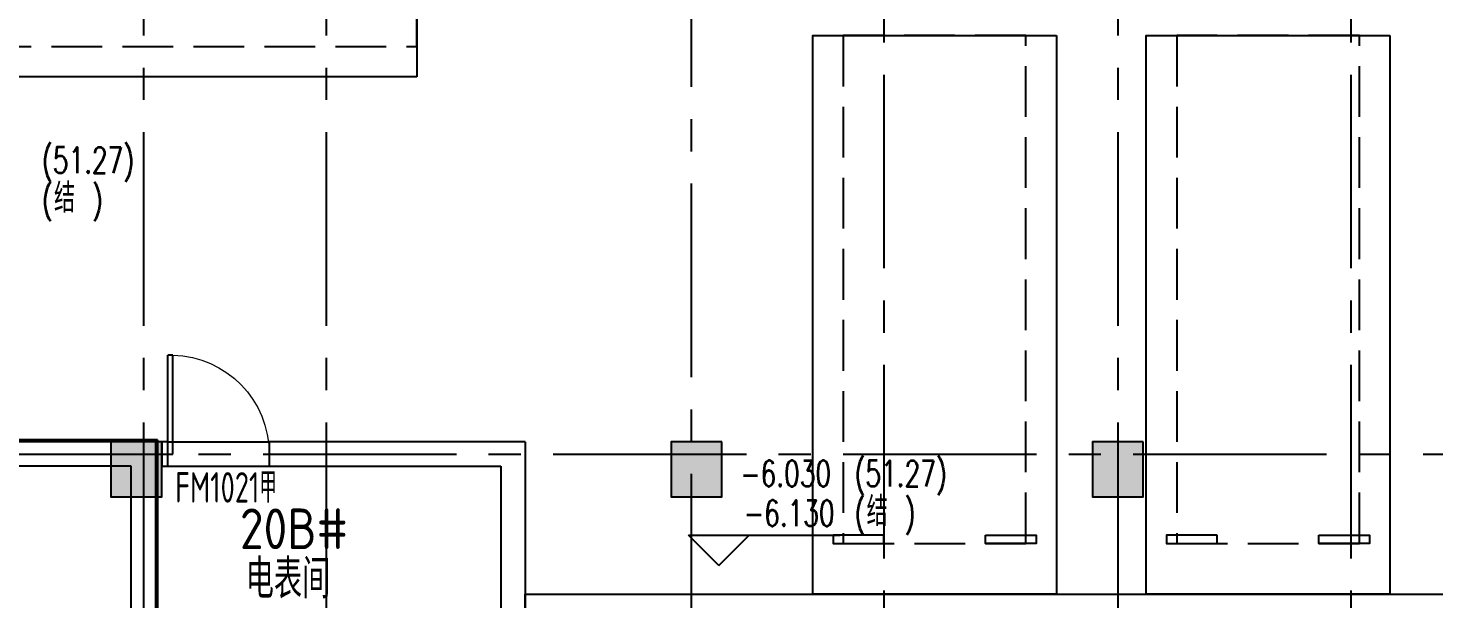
# Model space of a CAD drawing. Extents: x 296441 to 853063, y 459050 to 1117990.
# Drawn here: x 618962 to 632813, y 890293 to 895913 of the extents above; entities that cross this region are included whole.
import ezdxf
from ezdxf.xclip import XClip

# ---------------------------------------------------------------- set-up
doc = ezdxf.new("R2010")
doc.units = 0
doc.header["$LTSCALE"] = 1000
doc.header["$XCLIPFRAME"] = 0
for name, pattern in [('14-GRID$0$CENTER2', [28.575, 19.05, -3.175, 3.175, -3.175]), ('CONTINOUS', [0]), ('DASH', [0.35, 0.25, -0.1])]:
    doc.linetypes.add(name, pattern=pattern)
for name, color, linetype in [('0-COL-H1', 170, 'Continuous'), ('14-GRID$0$G-GRID', 9, '14-GRID$0$CENTER2'), ('14-PLAN-BS01-P$0$A-ANNO-LEVL', 3, 'Continuous'), ('14-PLAN-BS01-P$0$A-WALL', 1, 'Continuous'), ('D-排水', 5, 'DASH'), ('DIM_LEAD', 3, 'Continuous'), ('DZ-PLAN-MAIN-FL01$0$A-WIND-IDEN', 33, 'Continuous'), ('E-TEXT-BS01-MI-14$0$A-ROOM-IDEN', 4, 'Continuous'), ('G-BS01-20$0$G-FL01$0$A-WALL', 1, 'Continuous'), ('G-BS01-20$0$G-FL01$0$A-WALL-FNSH', 6, 'Continuous'), ('PUB_DIM', 3, 'Continuous'), ('PUB_TEXT', 7, 'Continuous'), ('WINDOW', 4, 'Continuous'), ('车位', 155, 'CONTINOUS')]:
    doc.layers.add(name, color=color, linetype=linetype)
doc.styles.add('_TCH_DIM', font='SIMPLEX', dxfattribs={"bigfont": 'GBCBIG'})
doc.styles.get("Standard").update_dxf_attribs({"font": 'gbenor.shx', "bigfont": 'gbcbig.shx'})

# ---------------------------------------------------------------- blocks, each defined once
blk = doc.blocks.new('c-01')
at = {"layer": '车位', "ltscale": 100}
for points in [[(0, 2400), (5500, 2400), (5500, 0), (0, 0)], [(4920, 1700), (4920, 2200), (5000, 2200), (5000, 1700)], [(4920, 700), (4920, 200), (5000, 200), (5000, 700)]]:
    blk.add_lwpolyline(points, close=True, dxfattribs=at)
at = {"layer": '车位', "linetype": 'DASH', "ltscale": 2}
blk.add_lwpolyline([(0, 300), (5000, 300), (5000, 2100), (0, 2100)], close=True, dxfattribs=at)
blk = doc.blocks.new('$DorLib2D$00000001')
for p, q in [((0.45, 0.975), (0.5, 0.975)), ((0.45, 0), (0.45, 0.975)), ((0.5, 0), (0.5, 0.975)), ((0.5, 0), (0.45, 0))]:
    blk.add_line(p, q)
at = {"lineweight": 13}
blk.add_arc((0.475, 0), 0.975, 91.4693, 180, dxfattribs=at)
blk = doc.blocks.new('A$C27967141')
at = {"layer": '14-PLAN-BS01-P$0$A-WALL'}
for p, q in [((4630, 0), (4570, 0)), ((4570, 0), (4570, -240)), ((4630, -240), (4630, 0)), ((8150, 0), (5630, 0)), ((5630, 0), (5630, -240)), ((8150, 0), (8150, -2080)), ((4570, -240), (4630, -240)), ((5630, -240), (7910, -240)), ((7910, -240), (7910, -2080))]:
    blk.add_line(p, q, dxfattribs=at)
at = {"layer": 'D-排水', "linetype": 'ByBlock'}
blk.add_lwpolyline([(8150, -2100), (8150, -1500), (52270, -1500), (52270, -2100)], close=True, dxfattribs=at)
at = {"layer": 'WINDOW'}
for p, q in [((4630, 0), (5630, 0)), ((4630, -240), (5630, -240))]:
    blk.add_line(p, q, dxfattribs=at)
at = {"layer": 'WINDOW', "xscale": -1000, "yscale": 1000, "zscale": -1000, "rotation": 9.993602560266349e-09}
blk.add_blockref('$DorLib2D$00000001', (5130, -120), dxfattribs=at)
at = {"layer": '车位'}
for p, rotation in [((7083, 5993), 179.9999999999999), ((10986, 4000), 270), ((14271, 4000), 270)]:
    blk.add_blockref('c-01', p, dxfattribs=dict(at, rotation=rotation))
blk = doc.blocks.new('QQC3')
at = {"layer": 'PUB_TEXT', "style": '_TCH_DIM', "width": 0.705882}
for s, p in [('(51.27)', (809963, 90868)), ('(', (809963, 90478)), (')', (810456, 90478))]:
    blk.add_text(s, height=255, dxfattribs=at).set_placement(p)
at = {"layer": 'PUB_TEXT', "style": '_TCH_DIM'}
blk.add_text('结', height=289, dxfattribs=at).set_placement((810083, 90478))
blk = doc.blocks.new('20B-G1-地下一层')
at = {"layer": 'G-BS01-20$0$G-FL01$0$A-WALL'}
for p, q in [((730233, -376438), (727783, -376438)), ((730233, -376438), (730233, -378539)), ((729993, -376678), (727783, -376678)), ((729993, -378738), (729993, -376678))]:
    blk.add_line(p, q, dxfattribs=at)
at = {"layer": 'G-BS01-20$0$G-FL01$0$A-WALL-FNSH'}
for q in [(727783, -376418), (730253, -378519)]:
    blk.add_line((730253, -376418), q, dxfattribs=at)
blk = doc.blocks.new('20B-1A')
at = {"layer": '14-PLAN-BS01-P$0$A-ANNO-LEVL'}
for p, q in [((1514070, 103883), (1513770, 104183)), ((1513770, 104183), (1515266, 104183)), ((1514070, 103883), (1514370, 104183))]:
    blk.add_line(p, q, dxfattribs=at)
at = {"layer": 'PUB_TEXT', "style": '_TCH_DIM', "width": 0.705882}
for s, p in [('-6.030', (1514281, 104663)), ('(51.27)', (1515406, 104663)), ('(', (1515406, 104273)), (')', (1515899, 104273)), ('-6.130', (1514316, 104273))]:
    blk.add_text(s, height=255, dxfattribs=at).set_placement(p)
at = {"layer": 'PUB_TEXT', "style": '_TCH_DIM'}
blk.add_text('结', height=289, dxfattribs=at).set_placement((1515526, 104273))

msp = doc.modelspace()

# ---------------------------------------------------------------- linework, layer by layer
at = {"layer": '0-COL-H1', "elevation": 0}
for points in [[(620278.5, 891839.3), (619778.5, 891839.3), (619778.5, 891299.3), (620278.5, 891299.3)], [(629948.5, 891839.3), (629448.5, 891839.3), (629448.5, 891299.3), (629948.5, 891299.3)]]:
    msp.add_lwpolyline(points, close=True, dxfattribs=at)
at = {"layer": '0-COL-H1'}
msp.add_lwpolyline([(625798.5, 891839.3), (625298.5, 891839.3), (625298.5, 891299.3), (625798.5, 891299.3)], close=True, dxfattribs=at)
at = {"layer": '0-COL-H1', "color": 254}
for points in [[(619778.5, 891299.3, 0), (619778.5, 891839.3, 0), (620278.5, 891299.3, 0), (620278.5, 891839.3, 0)], [(625298.5, 891299.3), (625298.5, 891839.3), (625798.5, 891299.3), (625798.5, 891839.3)], [(629448.5, 891299.3, 0), (629448.5, 891839.3, 0), (629948.5, 891299.3, 0), (629948.5, 891839.3, 0)]]:
    msp.add_solid(points, dxfattribs=at)
at = {"layer": '14-GRID$0$G-GRID', "color": 8, "ltscale": 0.1}
for p, q in [((620098.5, 900603), (620098.5, 867844.6)), ((621898.5, 900603), (621898.5, 885419.3)), ((625498.5, 889619.3), (625498.5, 900603)), ((627398.5, 882119.3), (627398.5, 900603)), ((629698.5, 900603), (629698.5, 867844.6)), ((631998.5, 882119.3), (631998.5, 900603)), ((598417.5, 891719.3), (676818.6, 891719.3))]:
    msp.add_line(p, q, dxfattribs=at)
at = {"layer": 'G-BS01-20$0$G-FL01$0$A-WALL'}
msp.add_line((620218.5, 891839.3), (617768.2, 891839.3), dxfattribs=at)

# ---------------------------------------------------------------- block references
at = {"layer": 'DIM_LEAD'}
ref = msp.add_blockref('A$C27967141', (615708.5, 891839.3), dxfattribs=at)
XClip(ref).set_block_clipping_path([(-17290.9725145269, -23994.70664712), (55256.8565279767, 8763.7354099918)])
msp.add_blockref('20B-1A', (-888301.9, 786737.3), dxfattribs=at)
at = {"layer": 'E-TEXT-BS01-MI-14$0$A-ROOM-IDEN'}
msp.add_blockref('QQC3', (-190865.7, 803618.2), dxfattribs=at)
at = {"layer": 'PUB_DIM'}
msp.add_blockref('20B-G1-地下一层', (-110014.5, 1268277.6), dxfattribs=at)

# ---------------------------------------------------------------- texts
at = {"layer": 'DZ-PLAN-MAIN-FL01$0$A-WIND-IDEN', "width": 0.8}
msp.add_text('FM1021甲', height=300, dxfattribs=at).set_placement((620410.4, 891241.1))
at = {"layer": 'E-TEXT-BS01-MI-14$0$A-ROOM-IDEN'}
for s, height, p in [('20B#', 400, (621049.5, 890783.3)), ('电表间', 385.82, (621106.3, 890297.3))]:
    msp.add_text(s, height=height, dxfattribs=at).set_placement(p)

doc.saveas('drawing.dxf')
